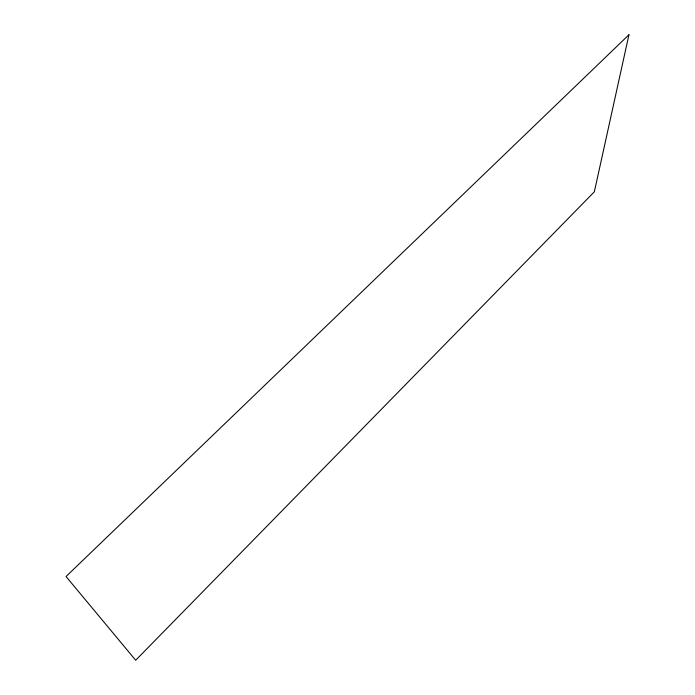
<?xml version="1.0" encoding="UTF-8"?>
<svg xmlns="http://www.w3.org/2000/svg" width="695" height="695" viewBox="0 0 695 695"><rect width="100%" height="100%" fill="white"/><g stroke="black" fill="none" stroke-linecap="round" stroke-linejoin="round"><path stroke-width="1.04" d="M628.949 34.75L594.347 191.794L135.69 660.25L66.051 576.529L628.949 34.75"/></g></svg>
